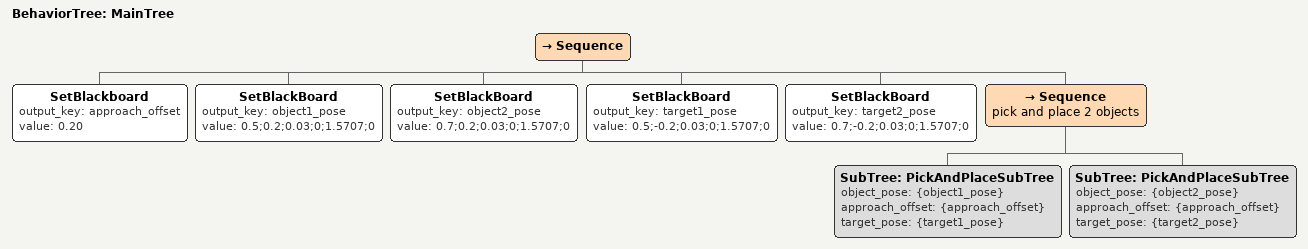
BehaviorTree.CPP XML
<root main_tree_to_execute="MainTree">
  <BehaviorTree ID="MainTree">
    <Sequence>
      <SetBlackboard output_key="approach_offset" value="0.20" />
      <SetBlackBoard output_key="object1_pose" value="0.5;0.2;0.03;0;1.5707;0" />
      <SetBlackBoard output_key="object2_pose" value="0.7;0.2;0.03;0;1.5707;0" />
      <SetBlackBoard output_key="target1_pose" value="0.5;-0.2;0.03;0;1.5707;0" />
      <SetBlackBoard output_key="target2_pose" value="0.7;-0.2;0.03;0;1.5707;0" />
      <Sequence name="pick and place 2 objects">
        <SubTree ID="PickAndPlaceSubTree" object_pose="{object1_pose}"
          approach_offset="{approach_offset}"
          target_pose="{target1_pose}" />
        <SubTree ID="PickAndPlaceSubTree" object_pose="{object2_pose}"
          approach_offset="{approach_offset}"
          target_pose="{target2_pose}" />
      </Sequence>
    </Sequence>
  </BehaviorTree>
</root>
